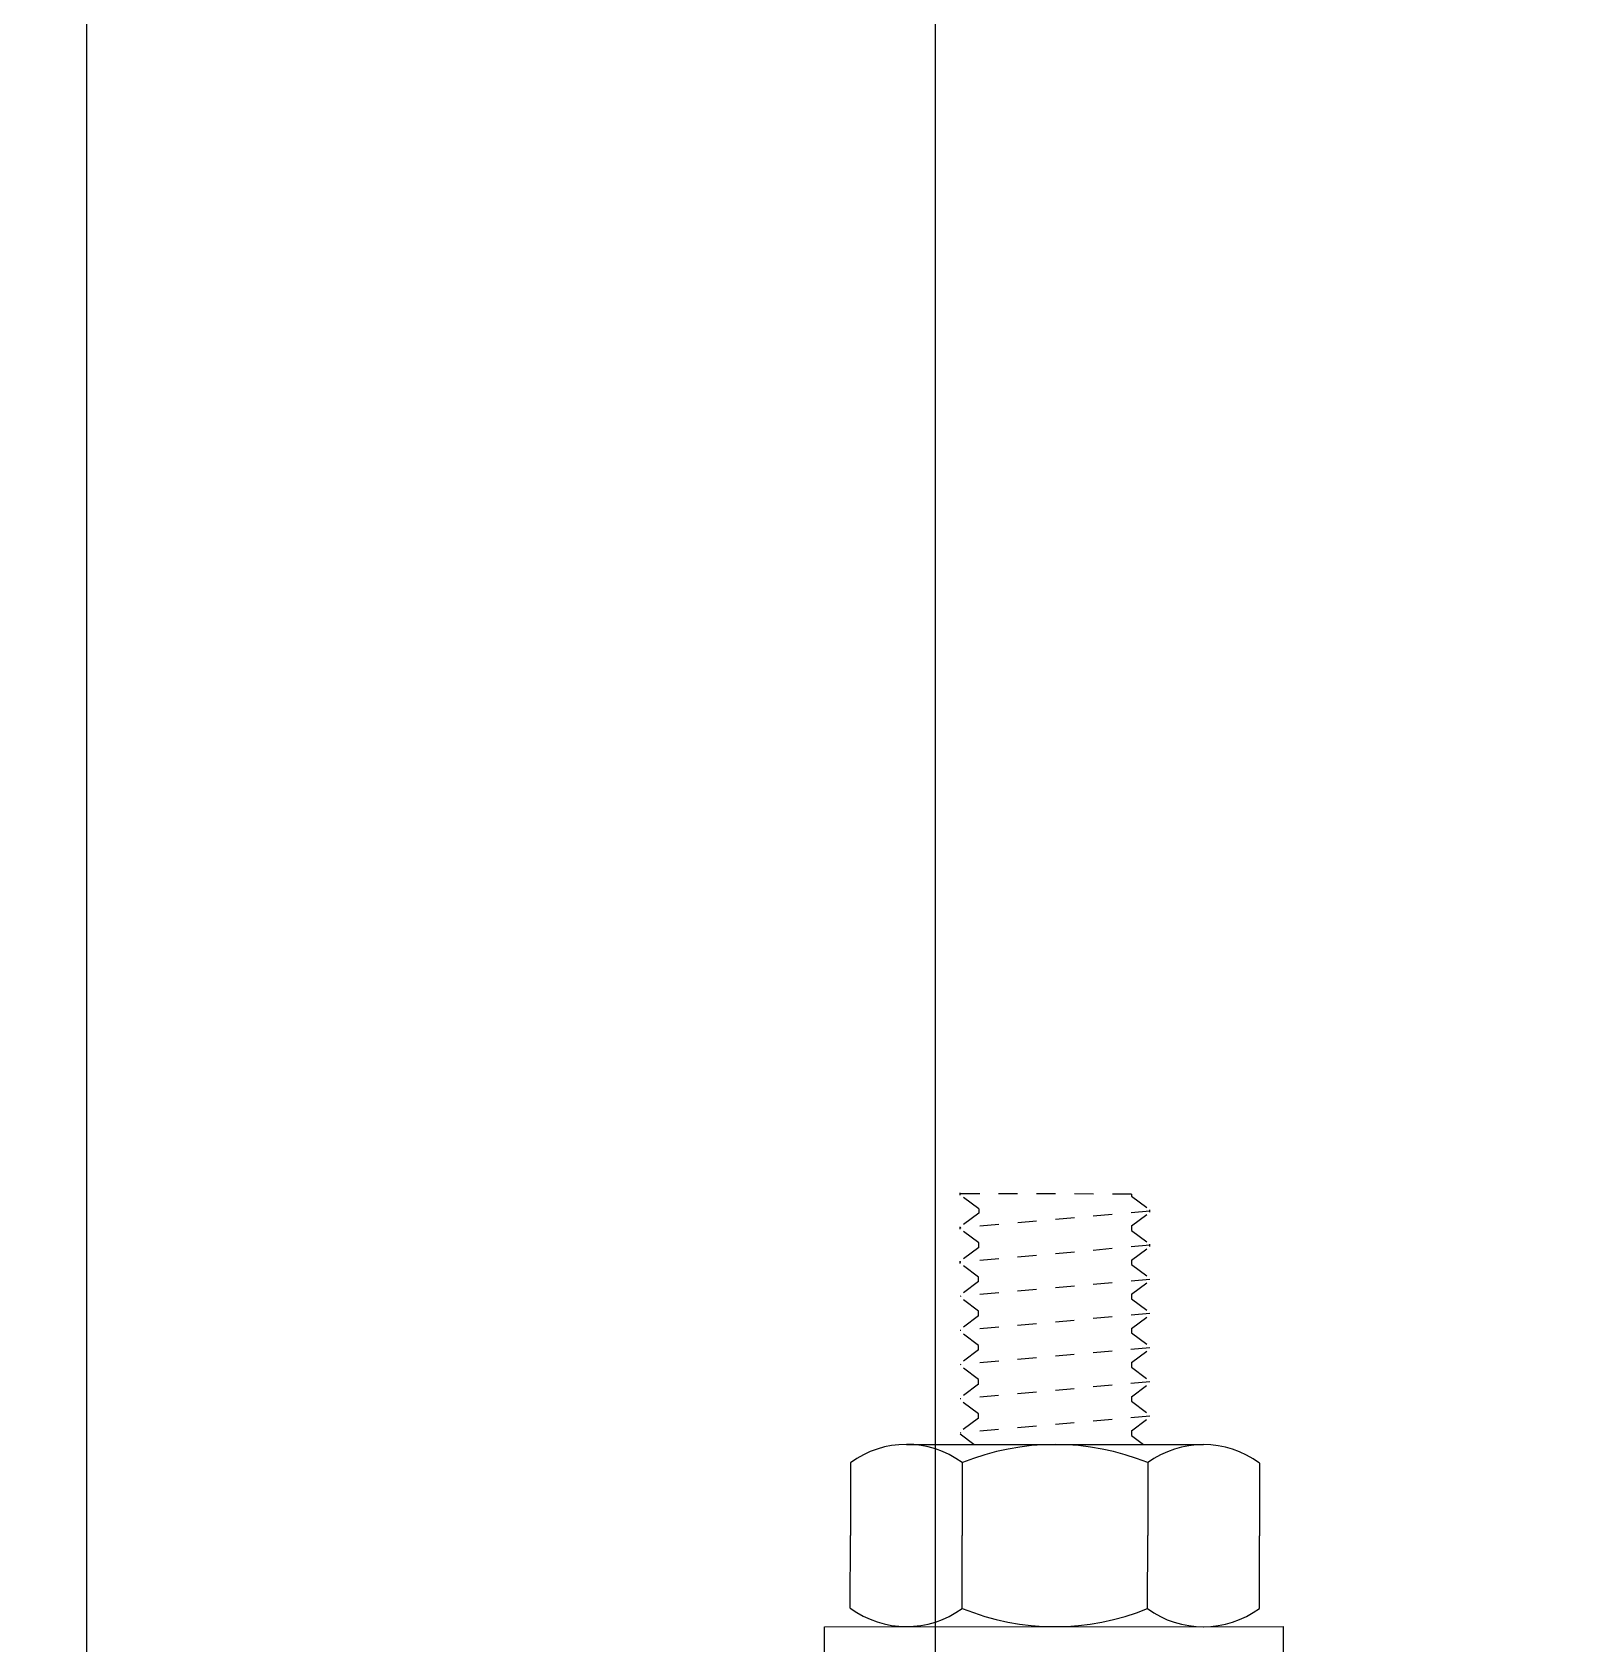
# Model space of a CAD drawing. Header units: inches. Extents: x 21 to 32698, y 13 to 3712.
# Drawn here: x 12834.45 to 12842.56, y 1671.02 to 1679.51 of the extents above; entities that cross this region are included whole.
import ezdxf

# ---------------------------------------------------------------- set-up
doc = ezdxf.new("R2010")
doc.units = ezdxf.units.IN
doc.header["$MEASUREMENT"] = 0
doc.set_wipeout_variables(frame=1)
doc.linetypes.add('phl_center', pattern=[0.75, 0.4, -0.35])
doc.linetypes.add('phl_thick', pattern=[0])
for name, color, linetype, lineweight in [('Z_MİM_-KM-GLAZ', 8, 'Continuous', 25), ('Z_MİM_-KM-IZO-THERMAL-ROCKWOOL', 8, 'BATTING', 25), ('Z_MİM_ALUMINIUM', 8, 'Continuous', 25), ('Z_MİM_projection', 8, 'Continuous', 25)]:
    doc.layers.add(name, color=color, linetype=linetype, lineweight=lineweight)
doc.linetypes.add('BATTING', pattern='A,0.00254,-2.54,[134,ltypeshp.shx,S=2.54,R=0,X=-2.54,Y=0],-5.08,[134,ltypeshp.shx,S=2.54,R=180,X=2.54,Y=0],-2.54', length=10.16254)

# ---------------------------------------------------------------- blocks, each defined once
blk = doc.blocks.new('ANK-1')
at = {"layer": 'Z_MİM_projection', "linetype": 'phl_thick'}
for p, q in [((67.796, -70.228, 0), (71.623, -70.23, 0)), ((67.796, -70.228, 0), (71.623, -70.23, 0)), ((75.449, -70.233, 0), (71.623, -70.23, 0)), ((75.449, -70.233, 0), (71.623, -70.23, 0)), ((66.821, -73.185, 0), (66.81, -88.825, 0)), ((66.821, -73.185, 0), (66.81, -88.825, 0)), ((76.421, -73.191, 0), (76.41, -88.831, 0)), ((76.421, -73.191, 0), (76.41, -88.831, 0)), ((76.42, -75.051, 0), (76.41, -88.411, 0)), ((76.42, -75.051, 0), (76.41, -88.411, 0)), ((67.773, -76.117, 0), (71.619, -76.119, 0)), ((67.773, -76.117, 0), (71.619, -76.119, 0)), ((75.465, -76.122, 0), (71.619, -76.119, 0)), ((75.465, -76.122, 0), (71.619, -76.119, 0)), ((67.765, -85.895, 0), (71.612, -85.897, 0)), ((67.765, -85.895, 0), (71.612, -85.897, 0)), ((75.458, -85.9, 0), (71.612, -85.897, 0)), ((75.458, -85.9, 0), (71.612, -85.897, 0)), ((67.781, -91.784, 0), (71.608, -91.786, 0)), ((67.781, -91.784, 0), (71.608, -91.786, 0)), ((75.434, -91.789, 0), (71.608, -91.786, 0)), ((75.434, -91.789, 0), (71.608, -91.786, 0))]:
    blk.add_line(p, q, dxfattribs=at)
at = {"layer": 'Z_MİM_projection', "linetype": 'phl_center'}
for p, q in [((66.811, -76.005, 0), (66.819, -76.005, 0)), ((66.811, -76.005, 0), (66.819, -76.005, 0)), ((76.419, -76.742, 0), (76.959, -76.012, 0)), ((76.419, -76.742, 0), (76.959, -76.012, 0)), ((77.912, -86.012, 0), (77.019, -76.012, 0)), ((77.912, -86.012, 0), (77.019, -76.012, 0)), ((77.799, -76.986, 0), (77.079, -76.012, 0)), ((77.799, -76.986, 0), (77.079, -76.012, 0)), ((78.039, -76.987, 0), (78.759, -76.013, 0)), ((78.039, -76.987, 0), (78.759, -76.013, 0)), ((79.712, -86.013, 0), (78.819, -76.013, 0)), ((79.712, -86.013, 0), (78.819, -76.013, 0)), ((79.599, -76.988, 0), (78.879, -76.013, 0)), ((79.599, -76.988, 0), (78.879, -76.013, 0)), ((79.839, -76.988, 0), (80.559, -76.014, 0)), ((79.839, -76.988, 0), (80.559, -76.014, 0)), ((81.512, -86.014, 0), (80.619, -76.014, 0)), ((81.512, -86.014, 0), (80.619, -76.014, 0)), ((81.399, -76.989, 0), (80.679, -76.014, 0)), ((81.399, -76.989, 0), (80.679, -76.014, 0)), ((81.639, -76.989, 0), (82.359, -76.015, 0)), ((81.639, -76.989, 0), (82.359, -76.015, 0)), ((83.312, -86.016, 0), (82.419, -76.015, 0)), ((83.312, -86.016, 0), (82.419, -76.015, 0)), ((83.199, -76.99, 0), (82.479, -76.015, 0)), ((83.199, -76.99, 0), (82.479, -76.015, 0)), ((83.439, -76.99, 0), (84.159, -76.016, 0)), ((83.439, -76.99, 0), (84.159, -76.016, 0)), ((85.112, -86.017, 0), (84.219, -76.016, 0)), ((85.112, -86.017, 0), (84.219, -76.016, 0)), ((84.999, -76.991, 0), (84.279, -76.016, 0)), ((84.999, -76.991, 0), (84.279, -76.016, 0)), ((85.239, -76.991, 0), (85.959, -76.017, 0)), ((85.239, -76.991, 0), (85.959, -76.017, 0)), ((85.959, -76.017, 0), (86.079, -76.017, 0)), ((85.959, -76.017, 0), (86.079, -76.017, 0)), ((86.912, -86.018, 0), (86.019, -76.017, 0)), ((86.912, -86.018, 0), (86.019, -76.017, 0)), ((86.799, -76.992, 0), (86.079, -76.017, 0)), ((86.799, -76.992, 0), (86.079, -76.017, 0)), ((87.039, -76.992, 0), (87.759, -76.018, 0)), ((87.039, -76.992, 0), (87.759, -76.018, 0)), ((87.759, -76.018, 0), (87.879, -76.018, 0)), ((87.759, -76.018, 0), (87.879, -76.018, 0)), ((88.712, -86.019, 0), (87.819, -76.018, 0)), ((88.712, -86.019, 0), (87.819, -76.018, 0)), ((88.599, -76.993, 0), (87.879, -76.018, 0)), ((88.599, -76.993, 0), (87.879, -76.018, 0)), ((88.839, -76.993, 0), (89.559, -76.02, 0)), ((88.839, -76.993, 0), (89.559, -76.02, 0)), ((89.559, -76.02, 0), (89.679, -76.02, 0)), ((89.559, -76.02, 0), (89.679, -76.02, 0)), ((89.612, -85.045, 0), (89.619, -76.02, 0)), ((66.812, -76.605, 0), (66.819, -76.605, 0)), ((66.812, -76.605, 0), (66.819, -76.605, 0)), ((77.799, -76.986, 0), (78.039, -76.987, 0)), ((77.799, -76.986, 0), (78.039, -76.987, 0)), ((79.599, -76.988, 0), (79.839, -76.988, 0)), ((79.599, -76.988, 0), (79.839, -76.988, 0)), ((81.399, -76.989, 0), (81.639, -76.989, 0)), ((81.399, -76.989, 0), (81.639, -76.989, 0)), ((83.199, -76.99, 0), (83.439, -76.99, 0)), ((83.199, -76.99, 0), (83.439, -76.99, 0)), ((84.999, -76.991, 0), (85.239, -76.991, 0)), ((84.999, -76.991, 0), (85.239, -76.991, 0)), ((86.799, -76.992, 0), (87.039, -76.992, 0)), ((86.799, -76.992, 0), (87.039, -76.992, 0)), ((88.839, -76.993, 0), (88.599, -76.993, 0)), ((88.839, -76.993, 0), (88.599, -76.993, 0)), ((76.892, -85.037, 0), (76.412, -85.686, 0)), ((76.892, -85.037, 0), (76.412, -85.686, 0)), ((77.132, -85.037, 0), (76.892, -85.037, 0)), ((77.132, -85.037, 0), (76.892, -85.037, 0)), ((77.132, -85.037, 0), (77.852, -86.012, 0)), ((77.132, -85.037, 0), (77.852, -86.012, 0)), ((78.692, -85.038, 0), (77.972, -86.012, 0)), ((78.692, -85.038, 0), (77.972, -86.012, 0)), ((78.932, -85.038, 0), (78.692, -85.038, 0)), ((78.932, -85.038, 0), (78.692, -85.038, 0)), ((78.932, -85.038, 0), (79.652, -86.013, 0)), ((78.932, -85.038, 0), (79.652, -86.013, 0)), ((80.492, -85.039, 0), (79.772, -86.013, 0)), ((80.492, -85.039, 0), (79.772, -86.013, 0)), ((80.732, -85.04, 0), (80.492, -85.039, 0)), ((80.732, -85.04, 0), (80.492, -85.039, 0)), ((80.732, -85.04, 0), (81.452, -86.014, 0)), ((80.732, -85.04, 0), (81.452, -86.014, 0)), ((82.292, -85.041, 0), (81.572, -86.014, 0)), ((82.292, -85.041, 0), (81.572, -86.014, 0)), ((82.532, -85.041, 0), (82.292, -85.041, 0)), ((82.532, -85.041, 0), (82.292, -85.041, 0)), ((82.532, -85.041, 0), (83.252, -86.016, 0)), ((82.532, -85.041, 0), (83.252, -86.016, 0)), ((84.092, -85.042, 0), (83.372, -86.016, 0)), ((84.092, -85.042, 0), (83.372, -86.016, 0)), ((84.332, -85.042, 0), (84.092, -85.042, 0)), ((84.332, -85.042, 0), (84.092, -85.042, 0)), ((84.332, -85.042, 0), (85.052, -86.017, 0)), ((84.332, -85.042, 0), (85.052, -86.017, 0)), ((85.892, -85.043, 0), (85.172, -86.017, 0)), ((85.892, -85.043, 0), (85.172, -86.017, 0)), ((86.132, -85.043, 0), (85.892, -85.043, 0)), ((86.132, -85.043, 0), (85.892, -85.043, 0)), ((86.132, -85.043, 0), (86.852, -86.018, 0)), ((86.132, -85.043, 0), (86.852, -86.018, 0)), ((87.692, -85.044, 0), (86.972, -86.018, 0)), ((87.692, -85.044, 0), (86.972, -86.018, 0)), ((87.932, -85.044, 0), (87.692, -85.044, 0)), ((87.932, -85.044, 0), (87.692, -85.044, 0)), ((87.932, -85.044, 0), (88.652, -86.019, 0)), ((87.932, -85.044, 0), (88.652, -86.019, 0)), ((89.492, -85.045, 0), (88.772, -86.019, 0)), ((89.492, -85.045, 0), (88.772, -86.019, 0)), ((89.612, -85.045, 0), (89.492, -85.045, 0)), ((89.612, -85.045, 0), (89.492, -85.045, 0)), ((86.852, -86.018, 0), (86.972, -86.018, 0)), ((86.852, -86.018, 0), (86.972, -86.018, 0)), ((88.652, -86.019, 0), (88.772, -86.019, 0)), ((88.652, -86.019, 0), (88.772, -86.019, 0))]:
    blk.add_line(p, q, dxfattribs=at)
at = {"layer": 'Z_MİM_projection', "linetype": 'phl_thick', "elevation": 205305.118}
blk.add_lwpolyline([(66.825, -93.03), (65.025, -93.031), (65.006, -68.871), (66.806, -68.87)], close=True, dxfattribs=at)
at = {"layer": 'Z_MİM_projection', "linetype": 'phl_thick'}
for centre, radius, start, end in [((71.801, -73.188, 0), 4.98, 143.52778, 216.14321), ((71.801, -73.188, 0), 4.98, 143.52778, 216.14321), ((71.441, -73.188, 0), 4.98, 323.78397, 36.3994), ((71.441, -73.188, 0), 4.98, 323.78397, 36.3994), ((79.758, -81.027, 0), 12.942, 157.74502, 202.09045), ((79.758, -81.027, 0), 12.942, 157.74502, 202.09045), ((63.473, -81.014, 0), 12.942, 337.82181, 22.16725), ((63.473, -81.014, 0), 12.942, 337.82181, 22.16725), ((71.79, -88.828, 0), 4.98, 143.78397, 216.3994), ((71.79, -88.828, 0), 4.98, 143.78397, 216.3994), ((71.429, -88.828, 0), 4.98, 323.52778, 36.14321), ((71.429, -88.828, 0), 4.98, 323.52778, 36.14321)]:
    blk.add_arc(centre, radius, start, end, dxfattribs=at)
blk = doc.blocks.new('-KM-AL2 210_900')
blk.add_wipeout([(1434.2587, 1419.9984), (1434.2587, 1217.7559), (1415.6037, 1217.7559), (1415.6037, 1421.9729), (1434.2733, 1422.1838)])
at = {"layer": 'Z_MİM_ALUMINIUM', "elevation": 0.0016}
blk.add_lwpolyline([(1431.2733, 1414.2884), (1431.2733, 1225.6512)], dxfattribs=at)
at = {"xscale": 0.1, "yscale": 0.1, "zscale": 0.1, "rotation": 270}
blk.add_blockref('ANK-1', (1434.2733, 1417.6884, -0.0016), dxfattribs=at)

msp = doc.modelspace()

# ---------------------------------------------------------------- block references
at = {"layer": 'Z_MİM_-KM-GLAZ', "rotation": 180}
msp.add_blockref('-KM-AL2 210_900', (14266.0162, 3082.1143), dxfattribs=at)

# ---------------------------------------------------------------- next in the draw order: linework, layer by layer
at = {"layer": 'Z_MİM_-KM-IZO-THERMAL-ROCKWOOL', "ltscale": 0.45}
msp.add_lwpolyline([(11334.2138, 1162.1587), (11334.2138, 974.5831), (12839.2149, 974.5831), (12839.2149, 2589.5843), (9034.2148, 2589.5843), (9034.2148, 1629.5832), (9324.214, 1629.5832), (9324.214, 974.5831), (10649.2139, 974.5831), (10649.2139, 1161.8315)], dxfattribs=at)

doc.saveas('drawing.dxf')
